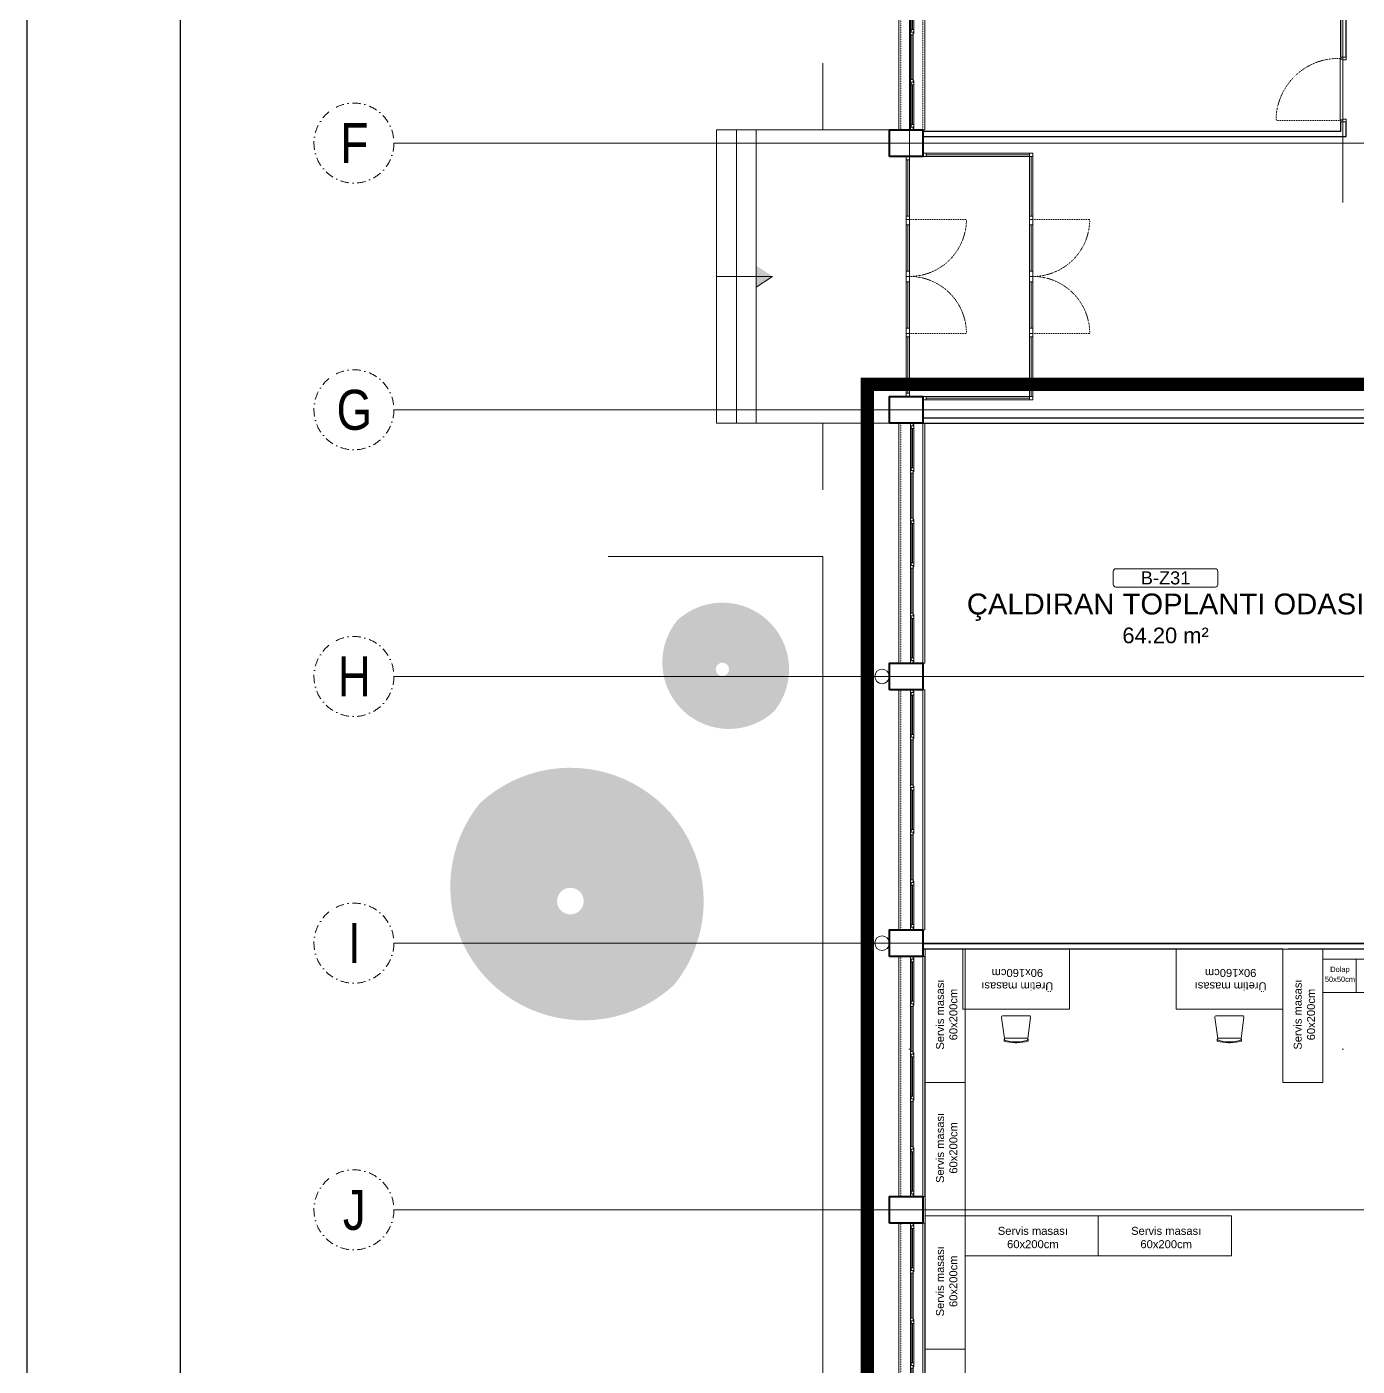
# Model space of a CAD drawing. Header units: centimetres. Extents: x 405464 to 563355, y 50011 to 66875.
# Drawn here: x 503064 to 505060, y 53285 to 55294 of the extents above; entities that cross this region are included whole.
import ezdxf
from ezdxf.enums import TextEntityAlignment as Align

# ---------------------------------------------------------------- set-up
doc = ezdxf.new("R2010")
doc.units = ezdxf.units.CM
for name, pattern in [('DASHDOT', [25.4, 12.7, -6.35, 0, -6.35]), ('DOT', [0.25, 0, -0.25]), ('HIDDEN', [9.525, 6.35, -3.175])]:
    doc.linetypes.add(name, pattern=pattern)
doc.layers.get('0').update_dxf_attribs({"lineweight": 9})
doc.layers.add('-MH_Ad', color=1, linetype='Continuous', lineweight=9, true_color=0xff0000)
for name, color, linetype, lineweight in [('0-KRCN-MİMARİ-220526', 8, 'Continuous', 9), ('0-KRCN-Z-ANTET', 71, 'Continuous', 30), ('A_Aks', 30, 'DASHDOT', 9), ('A_Arka', 8, 'Continuous', 9), ('A_Denizlik-Ex', 124, 'Continuous', 13), ('A_Duvar-alçiplak', 3, 'Continuous', 30), ('A_Kolon', 6, 'Continuous', 40), ('A_Korkuluk', 24, 'Continuous', 15), ('A_Merdiven', 61, 'Continuous', 13), ('A_Pencere Doğrama-Ex', 140, 'Continuous', 15), ('A_Tretuar', 33, 'Continuous', 9), ('M00_Mahal_No$0$MH_Alan', 51, 'Continuous', 9), ('MH_Alan', 51, 'Continuous', 9), ('TF_Mobilya', 142, 'Continuous', 9)]:
    doc.layers.add(name, color=color, linetype=linetype, lineweight=lineweight)
doc.styles.add('Antet_Style 02', font='swissck.ttf')
doc.styles.add('M00_Mahal_No$0$Kalin01', font='swissk.ttf')
doc.styles.add('M00_Mahal_No$0$Normal', font='swiss.ttf')
doc.styles.add('MP_KAPI_POZ', font='arial.ttf')

# ---------------------------------------------------------------- blocks, each defined once
blk = doc.blocks.new('alp360')
at = {"color": 8}
for p, q in [((-16.5, 284.8), (-16.5, 217.6)), ((-16.5, 75.2), (-16.5, 142.4))]:
    blk.add_line(p, q, dxfattribs=at)
for points in [[(-14.5, 360), (-14.5, 356), (-18.5, 356), (-18.5, 360)], [(-14.5, 288.8), (-14.5, 284.8), (-18.5, 284.8), (-18.5, 288.8)], [(-14.5, 217.6), (-14.5, 213.6), (-18.5, 213.6), (-18.5, 217.6)], [(-14.5, 146.4), (-14.5, 142.4), (-18.5, 142.4), (-18.5, 146.4)], [(-14.5, 75.2), (-14.5, 71.2), (-18.5, 71.2), (-18.5, 75.2)], [(-14.5, 4), (-14.5, 0), (-18.5, 0), (-18.5, 4)]]:
    blk.add_lwpolyline(points, close=True, dxfattribs=at)
for points in [[(-17.5, 356), (-17.5, 352), (-13.5, 352), (-13.5, 358), (-14.5, 358)], [(-15.5, 292.8), (-15.5, 352)], [(-17.5, 288.8), (-17.5, 292.8), (-13.5, 292.8), (-13.5, 286.8), (-14.5, 286.8)], [(-17.5, 213.6), (-17.5, 209.6), (-13.5, 209.6), (-13.5, 215.6), (-14.5, 215.6)], [(-15.5, 150.4), (-15.5, 209.6)], [(-17.5, 146.4), (-17.5, 150.4), (-13.5, 150.4), (-13.5, 144.4), (-14.5, 144.4)], [(-17.5, 71.2), (-17.5, 67.2), (-13.5, 67.2), (-13.5, 73.2), (-14.5, 73.2)], [(-15.5, 8), (-15.5, 67.2)], [(-17.5, 4), (-17.5, 8), (-13.5, 8), (-13.5, 2), (-14.5, 2)]]:
    blk.add_lwpolyline(points, dxfattribs=at)
at = {"layer": 'A_Arka', "color": 8}
for points in [[(-18.5, 0), (-18.5, 360)], [(-14.5, 288.8), (-14.5, 213.6)], [(-14.5, 146.4), (-14.5, 71.2)]]:
    blk.add_lwpolyline(points, dxfattribs=at)
for points in [[(-17.5, 352), (-13.5, 352), (-13.5, 292.8), (-17.5, 292.8)], [(-17.5, 209.6), (-13.5, 209.6), (-13.5, 150.4), (-17.5, 150.4)], [(-17.5, 67.2), (-13.5, 67.2), (-13.5, 8), (-17.5, 8)]]:
    blk.add_lwpolyline(points, close=True, dxfattribs=at)
at = {"layer": 'A_Denizlik-Ex', "color": 8}
for p, q in [((-36, 0), (-36, 360)), ((3, 360), (0, 360)), ((3, 360), (0, 360)), ((3, 360), (3, 0)), ((3, 0), (0, 0))]:
    blk.add_line(p, q, dxfattribs=at)
at = {"layer": 'A_Denizlik-Ex', "color": 8, "linetype": 'DOT'}
for p, q in [((-33, 0), (-33, 360)), ((0, 360), (0, 0))]:
    blk.add_line(p, q, dxfattribs=at)
blk = doc.blocks.new('a_aks')
at = {"layer": 'A_Aks', "color": 8, "ltscale": 200}
for p, q in [((30, 5308), (30, -831.1)), ((680, 5308), (680, -831.1)), ((-743.4, 2857), (1575, 2857)), ((-743.4, 2457), (1580, 2457)), ((-743.4, 2057), (1580, 2057)), ((-743.4, 1657), (12633.6, 1657)), ((-743.4, 1257), (1580, 1257))]:
    blk.add_line(p, q, dxfattribs=at)
at = {"layer": 'A_Aks', "color": 8}
for centre in [(-803.4, 2857), (-803.4, 2457), (-803.4, 2057), (-803.4, 1657), (-803.4, 1257)]:
    blk.add_circle(centre, 60, dxfattribs=at)
at = {"layer": 'A_Aks', "color": 8, "style": 'Antet_Style 02'}
for s, p in [('F', (-802.8, 2857)), ('G', (-802.8, 2457)), ('H', (-802.8, 2057)), ('I', (-802.8, 1657)), ('J', (-802.8, 1257))]:
    blk.add_text(s, height=60, dxfattribs=at).set_placement(p, align=Align.MIDDLE_CENTER)
blk = doc.blocks.new('mimari_yeni_durum')
at = {"transparency": 33554559}
h = blk.add_hatch(color=8, dxfattribs=at)
h.dxf.hatch_style = 1
h.set_gradient(color1=(128, 128, 128), color2=(214, 214, 214), name='INVSPHERICAL')
h.paths.add_polyline_path([(-150.6, 2067.7, 0.653656), (-318.4, 2141.2, 0.171763), (-340.7, 2078.3, 0.653656), (-172.9, 2004.8, 0.171763)])
h.paths.add_polyline_path([(-260.6, 2067.7, -1), (-240.6, 2067.7, -1)], flags=16)
h = blk.add_hatch(color=8, dxfattribs=at)
h.dxf.hatch_style = 1
h.set_gradient(color1=(128, 128, 128), color2=(214, 214, 214), name='INVSPHERICAL')
h.paths.add_polyline_path([(-278.7, 1720.1, 0.653656), (-614.3, 1867.1, 0.171763), (-658.9, 1741.3, 0.653656), (-323.3, 1594.2, 0.171763)])
h.paths.add_polyline_path([(-498.7, 1720.1, -1), (-458.7, 1720.1, -1)], flags=16)
at = {"layer": 'A_Korkuluk'}
h = blk.add_hatch(color=8, dxfattribs=at)
h.paths.add_polyline_path([(-199.7, 2657), (-199.7, 2640.9), (-175.4, 2657)])
h.paths.add_polyline_path([(-199.7, 2657), (-199.7, 2673.1), (-175.4, 2657)])
at = {"color": 8}
for p, q in [((677, 2984), (676, 2984)), ((676, 2984), (676, 2892)), ((677, 2986), (685, 2986)), ((677, 2983), (677, 2986)), ((677, 2986), (677, 2986)), ((677, 2983), (677, 2984)), ((680, 2983), (677, 2983)), ((680, 2983), (677, 2983)), ((680, 2892), (680, 2983)), ((680, 2982), (680, 2983)), ((685, 2982), (680, 2982)), ((685, 2982), (685, 2986)), ((680, 2893), (680, 2892)), ((685, 2893), (680, 2893)), ((685, 2889), (685, 2893)), ((676, 2892), (676, 2891)), ((676, 2891), (677, 2891)), ((677, 2892), (680, 2892)), ((677, 2891), (677, 2892)), ((680, 2892), (677, 2892)), ((677, 2892), (677, 2889)), ((677, 2889), (685, 2889)), ((55, 2839.5), (210, 2839.5)), ((212.5, 2747.5), (212.5, 2837)), ((27.5, 2747.5), (27.5, 2832)), ((27.5, 2665), (27.5, 2734.5)), ((212.5, 2665), (212.5, 2734.5)), ((27.5, 2649), (27.5, 2579.5)), ((212.5, 2649), (212.5, 2579.5)), ((27.5, 2566.5), (27.5, 2482)), ((212.5, 2566.5), (212.5, 2477)), ((55, 2474.5), (210, 2474.5))]:
    blk.add_line(p, q, dxfattribs=at)
at = {"color": 8, "linetype": 'DOT'}
for p, q in [((30, 2742.5), (115.5, 2742.5)), ((215, 2742.5), (300.5, 2742.5)), ((30, 2571.5), (115.5, 2571.5)), ((215, 2571.5), (300.5, 2571.5))]:
    blk.add_line(p, q, dxfattribs=at)
blk.add_lwpolyline([(677, 2891), (580, 2891)], dxfattribs=at)
at = {"color": 8}
for points in [[(25, 2832), (30, 2832), (30, 2837), (25, 2837)], [(50, 2842), (55, 2842), (55, 2837), (50, 2837)], [(210, 2837), (215, 2837), (215, 2842), (210, 2842)], [(25, 2742.5), (30, 2742.5), (30, 2747.5), (25, 2747.5)], [(25, 2734.5), (30, 2734.5), (30, 2742.5), (25, 2742.5)], [(210, 2742.5), (215, 2742.5), (215, 2747.5), (210, 2747.5)], [(210, 2734.5), (215, 2734.5), (215, 2742.5), (210, 2742.5)], [(25, 2657), (30, 2657), (30, 2665), (25, 2665)], [(25, 2657), (30, 2657), (30, 2649), (25, 2649)], [(210, 2657), (215, 2657), (215, 2665), (210, 2665)], [(210, 2657), (215, 2657), (215, 2649), (210, 2649)], [(25, 2579.5), (30, 2579.5), (30, 2571.5), (25, 2571.5)], [(210, 2579.5), (215, 2579.5), (215, 2571.5), (210, 2571.5)], [(25, 2571.5), (30, 2571.5), (30, 2566.5), (25, 2566.5)], [(210, 2571.5), (215, 2571.5), (215, 2566.5), (210, 2566.5)], [(25, 2482), (30, 2482), (30, 2477), (25, 2477)], [(50, 2477), (55, 2477), (55, 2472), (50, 2472)], [(210, 2477), (215, 2477), (215, 2472), (210, 2472)]]:
    blk.add_lwpolyline(points, close=True, dxfattribs=at)
at = {"color": 8, "linetype": 'DOT'}
for centre, radius, start, end in [((673.5, 2890.5), 93.5, 87.7987, 179.7206), ((30, 2742.5), 85.5, 270, 0), ((215, 2742.5), 85.5, 270, 0), ((30, 2571.5), 85.5, 0, 90), ((215, 2571.5), 85.5, 0, 90)]:
    blk.add_arc(centre, radius, start, end, dxfattribs=at)
at = {"layer": 'A_Arka', "color": 8}
for p, q in [((210, 2842), (55, 2842)), ((210, 2837), (55, 2837)), ((210, 2747.5), (210, 2837)), ((215, 2747.5), (215, 2837)), ((25, 2747.5), (25, 2832)), ((30, 2747.5), (30, 2832)), ((25, 2665), (25, 2734.5)), ((30, 2665), (30, 2734.5)), ((210, 2665), (210, 2734.5)), ((215, 2665), (215, 2734.5)), ((25, 2649), (25, 2579.5)), ((30, 2649), (30, 2579.5)), ((210, 2649), (210, 2579.5)), ((215, 2649), (215, 2579.5)), ((25, 2566.5), (25, 2482)), ((30, 2566.5), (30, 2482)), ((210, 2566.5), (210, 2477)), ((215, 2566.5), (215, 2477)), ((210, 2477), (55, 2477)), ((210, 2472), (55, 2472))]:
    blk.add_line(p, q, dxfattribs=at)
for centre in [(-11, 2057), (-11, 1657)]:
    blk.add_circle(centre, 11, dxfattribs=at)
at = {"layer": 'A_Duvar-alçiplak', "color": 8}
for p, q in [((685, 2986), (685, 3547)), ((677, 2986), (677, 3253)), ((50, 2875), (677, 2875)), ((677, 2875), (677, 2889)), ((685, 2867), (685, 2889)), ((50, 2867), (685, 2867)), ((50, 2445), (880, 2445)), ((50, 2437), (872, 2437)), ((872, 1656), (50, 1656)), ((590, 1648), (50, 1648)), ((885, 1648), (598, 1648))]:
    blk.add_line(p, q, dxfattribs=at)
at = {"layer": 'A_Kolon', "color": 8}
for points in [[(0, 2837), (0, 2877), (50, 2877), (50, 2837), (0, 2837)], [(0, 2437), (0, 2477), (50, 2477), (50, 2437), (0, 2437)], [(0, 2037), (0, 2077), (50, 2077), (50, 2037), (0, 2037)], [(0, 1637), (0, 1677), (50, 1677), (50, 1637), (0, 1637)], [(0, 1237), (0, 1277), (50, 1277), (50, 1237), (0, 1237)]]:
    blk.add_lwpolyline(points, dxfattribs=at)
at = {"layer": 'A_Korkuluk', "color": 8}
blk.add_line((-259.7, 2657), (-199.7, 2657), dxfattribs=at)
blk.add_lwpolyline([(-199.7, 2657), (-199.7, 2640.9), (-175.4, 2657)], close=True, dxfattribs=at)
at = {"layer": 'A_Merdiven', "color": 8}
for points in [[(-199.7, 2877), (-259.7, 2877), (-259.7, 2437), (-199.7, 2437)], [(-229.7, 2877), (-229.7, 2437)], [(0.3, 2877), (-199.7, 2877), (-199.7, 2437), (0, 2437)]]:
    blk.add_lwpolyline(points, dxfattribs=at)
at = {"layer": 'A_Tretuar', "color": 8}
for p, q in [((-100, 2977), (-100, 2877)), ((-100, 2337), (-100, 2437)), ((-422.1, 2237), (-100, 2237)), ((-100, -396), (-100, 2237))]:
    blk.add_line(p, q, dxfattribs=at)
at = {"layer": 'A_Aks', "color": 8}
blk.add_blockref('a_aks', (0, 0), dxfattribs=at)
at = {"layer": 'A_Pencere Doğrama-Ex', "color": 8}
for p in [(50, 2877), (50, 2077), (50, 1677), (50, 1277), (50, 877)]:
    blk.add_blockref('alp360', p, dxfattribs=at)
blk = doc.blocks.new('M00_Mahal_No$0$MHL')
at = {"color": 0, "linetype": 'ByBlock', "lineweight": -2}
blk.add_lwpolyline([(-100, -5), (-100, -30, 0.414214), (-95, -35), (95, -35, 0.414214), (100, -30), (100, -5, 0.414214), (95, 0), (-95, 0, 0.414214)], format="xyb", close=True, dxfattribs=at)
for tag, height, style, p in [('MAHALNO', 25, 'M00_Mahal_No$0$Kalin01', (0, -17.5)), ('MAHALADI', 40, 'M00_Mahal_No$0$Normal', (0, -67.5))]:
    blk.add_attdef(tag, text='', height=height, dxfattribs=dict(at, style=style)).set_placement(p, align=Align.MIDDLE_CENTER)
at = {"layer": 'M00_Mahal_No$0$MH_Alan', "style": 'M00_Mahal_No$0$Normal'}
blk.add_attdef('ALAN', text='', height=40, dxfattribs=at).set_placement((0, -127.5), align=Align.MIDDLE_CENTER)
blk = doc.blocks.new('A$C17b1b0ad')
at = {"layer": 'MH_Alan', "color": 8}
blk.add_lwpolyline([(50, 1656), (872, 1656), (872, 2437), (50, 2437)], close=True, dxfattribs=at)
blk.add_lwpolyline([(1682, 877), (1682, 1237), (1550, 1237), (1550, 1277), (1600, 1277), (1600, 1257), (1682, 1257), (1682, 1661.5), (1600, 1661.5), (1600, 1637), (1550, 1637), (1550, 1642), (1140, 1642), (1140, 1637), (1090, 1637), (1090, 1648), (50, 1648), (50, 57)], dxfattribs=at)
at = {"layer": '-MH_Ad', "color": 8}
ref = blk.add_blockref('M00_Mahal_No$0$MHL', (414.3, 2218.6), dxfattribs=dict(at, xscale=0.7839999999999999, yscale=0.7839999999999999, zscale=0.7839999999999999))
ref.add_attrib('MAHALNO', 'B-Z31', dxfattribs={"layer": '0', "color": 0, "linetype": 'ByBlock', "lineweight": -2, "height": 19.6, "style": 'M00_Mahal_No$0$Kalin01'}).set_placement((414.3, 2204.9), align=Align.MIDDLE_CENTER)
ref.add_attrib('MAHALADI', 'ÇALDIRAN TOPLANTI ODASI', dxfattribs={"layer": '0', "color": 0, "linetype": 'ByBlock', "lineweight": -2, "height": 31.36, "style": 'M00_Mahal_No$0$Normal'}).set_placement((414.3, 2165.7), align=Align.MIDDLE_CENTER)
ref.add_attrib('ALAN', '64.20 m²', dxfattribs={"layer": 'M00_Mahal_No$0$MH_Alan', "height": 23.52, "style": 'M00_Mahal_No$0$Normal'}).set_placement((414.3, 2118.6), align=Align.MIDDLE_CENTER)
blk = doc.blocks.new('sandalye')
at = {"color": 8, "linetype": 'Continuous'}
for p, q in [((-24, 217), (-341, 175)), ((-356, 181), (-379, 181)), ((-366, 172), (-341, 175)), ((-341, 175), (-366, 172)), ((-333, -158), (-333, 158)), ((-333, 158), (-333, -158)), ((0, -196), (0, 196)), ((-379, -181), (-356, -181)), ((-341, -175), (-366, -172)), ((-366, -172), (-341, -175)), ((-341, -175), (-24, -217))]:
    blk.add_line(p, q, dxfattribs=at)
at = {"color": 8, "linetype": 'HIDDEN', "ltscale": 5}
blk.add_line((-403, 12), (-403, -12), dxfattribs=at)
at = {"color": 8, "linetype": 'Continuous'}
for centre, radius, start, end in [((-21, 196), 21.5, 360, 97.624), ((276, 0), 679, 164.5563, 178.9655), ((222, 0), 613, 163.7398, 178.854), ((222, 0), 613, 163.7398, 178.854), ((-356, 158), 23, 48.6707, 90), ((-356, 158), 23, 0, 48.6707), ((-356, 158), 23, 0, 48.6707), ((276, 0), 679, 181.0345, 195.4437), ((222, 0), 613, 181.146, 196.2602), ((222, 0), 613, 181.146, 196.2602), ((-356, -158), 23, 270, 311.3293), ((-356, -158), 23, 311.3293, 360), ((-356, -158), 23, 311.3293, 360), ((-21, -196), 21.5, 262.376, 0)]:
    blk.add_arc(centre, radius, start, end, dxfattribs=at)
at = {"color": 8, "linetype": 'HIDDEN', "ltscale": 5}
for centre, radius, start, end in [((276, 0), 679, 178.9655, 181.0345), ((276, 0), 679, 178.9655, 181.0345), ((222, 0), 613, 178.854, 181.146), ((222, 0), 613, 178.854, 181.146)]:
    blk.add_arc(centre, radius, start, end, dxfattribs=at)
blk = doc.blocks.new('A$C9e52caec')
at = {"color": 1, "linetype": 'DASHDOT', "ltscale": 250, "true_color": 0xe60000, "const_width": 20}
blk.add_lwpolyline([(50, 2495), (930, 2495), (930, 1707), (1765, 1707), (1765, 4249), (1550, 4249), (1550, 5141.5), (8707, 5141.5), (8707, 2644), (12614.5, 2644), (12614.5, -227.5), (-33, -227.5), (-33, 2495)], close=True, dxfattribs=at)
at = {"layer": 'TF_Mobilya', "color": 8}
for points in [[(53.4, 1448), (113.4, 1448), (113.4, 1648), (53.4, 1648)], [(110, 1648), (110, 1558), (270, 1558), (270, 1648)], [(430, 1648), (430, 1558), (590, 1558), (590, 1648)], [(590, 1448), (650, 1448), (650, 1648), (590, 1648)], [(650, 1583), (700, 1583), (700, 1633), (650, 1633)], [(700, 1583), (750, 1583), (750, 1633), (700, 1633)], [(53.4, 1248), (113.4, 1248), (113.4, 1448), (53.4, 1448)], [(53.4, 1048), (113.4, 1048), (113.4, 1248), (53.4, 1248)], [(113.4, 1248), (113.4, 1188), (313.4, 1188), (313.4, 1248)], [(313.4, 1248), (313.4, 1188), (513.4, 1188), (513.4, 1248)], [(53.4, 848), (113.4, 848), (113.4, 1048), (53.4, 1048)]]:
    blk.add_lwpolyline(points, close=True, dxfattribs=at)
at = {"layer": '-MH_Ad', "color": 8}
blk.add_blockref('A$C17b1b0ad', (0, 0), dxfattribs=at)
at = {"color": 8}
blk.add_blockref('mimari_yeni_durum', (0, 0), dxfattribs=at)
at = {"color": 8, "xscale": -0.1000000000000001, "yscale": 0.1000000000000001, "zscale": 0.1, "rotation": 270}
for p in [(190, 1548), (510, 1548)]:
    blk.add_blockref('sandalye', p, dxfattribs=at)
at = {"layer": 'TF_Mobilya', "color": 8, "style": 'MP_KAPI_POZ'}
for s, rotation, p in [('90x160cm', 180, (191.9, 1612.3)), ('90x160cm', 180, (511.9, 1612.3)), ('Servis masası', 90, (75.9, 1549.9)), ('60x200cm', 90, (95.9, 1549.9)), ('Üretim masası', 180, (191.9, 1592.3)), ('Üretim masası', 180, (511.9, 1592.3)), ('Servis masası', 90, (612.5, 1549.9)), ('60x200cm', 90, (632.5, 1549.9)), ('Servis masası', 90, (75.9, 1349.9)), ('60x200cm', 90, (95.9, 1349.9)), ('Servis masası', 90, (75.9, 1149.9)), ('60x200cm', 90, (95.9, 1149.9))]:
    blk.add_text(s, height=12, rotation=rotation, dxfattribs=at).set_placement(p, align=Align.MIDDLE_CENTER)
for s, height, p in [('Dolap', 8, (675.9, 1617.8)), ('50x50cm', 8, (675.9, 1602.8)), ('Servis masası', 12, (215.2, 1225.5)), ('Servis masası', 12, (415.2, 1225.5)), ('60x200cm', 12, (215.2, 1205.5)), ('60x200cm', 12, (415.2, 1205.5))]:
    blk.add_text(s, height=height, dxfattribs=at).set_placement(p, align=Align.MIDDLE_CENTER)

msp = doc.modelspace()

# ---------------------------------------------------------------- block references
at = {"layer": '0-KRCN-MİMARİ-220526', "rotation": 359.999999999997}
msp.add_blockref('A$C9e52caec', (504358.3, 52262.4, 74), dxfattribs=at)

# ---------------------------------------------------------------- next in the draw order: linework, layer by layer
at = {"layer": '0-KRCN-Z-ANTET'}
for points in [[(503064.1, 50111.3), (544661.8, 50111.3), (544661.8, 58911.3), (503064.1, 58911.3)], [(503294.8, 57911.3), (518977.4, 57911.3), (518977.4, 51111.3), (503294.8, 51111.3)]]:
    msp.add_lwpolyline(points, close=True, dxfattribs=at)

doc.saveas('drawing.dxf')
